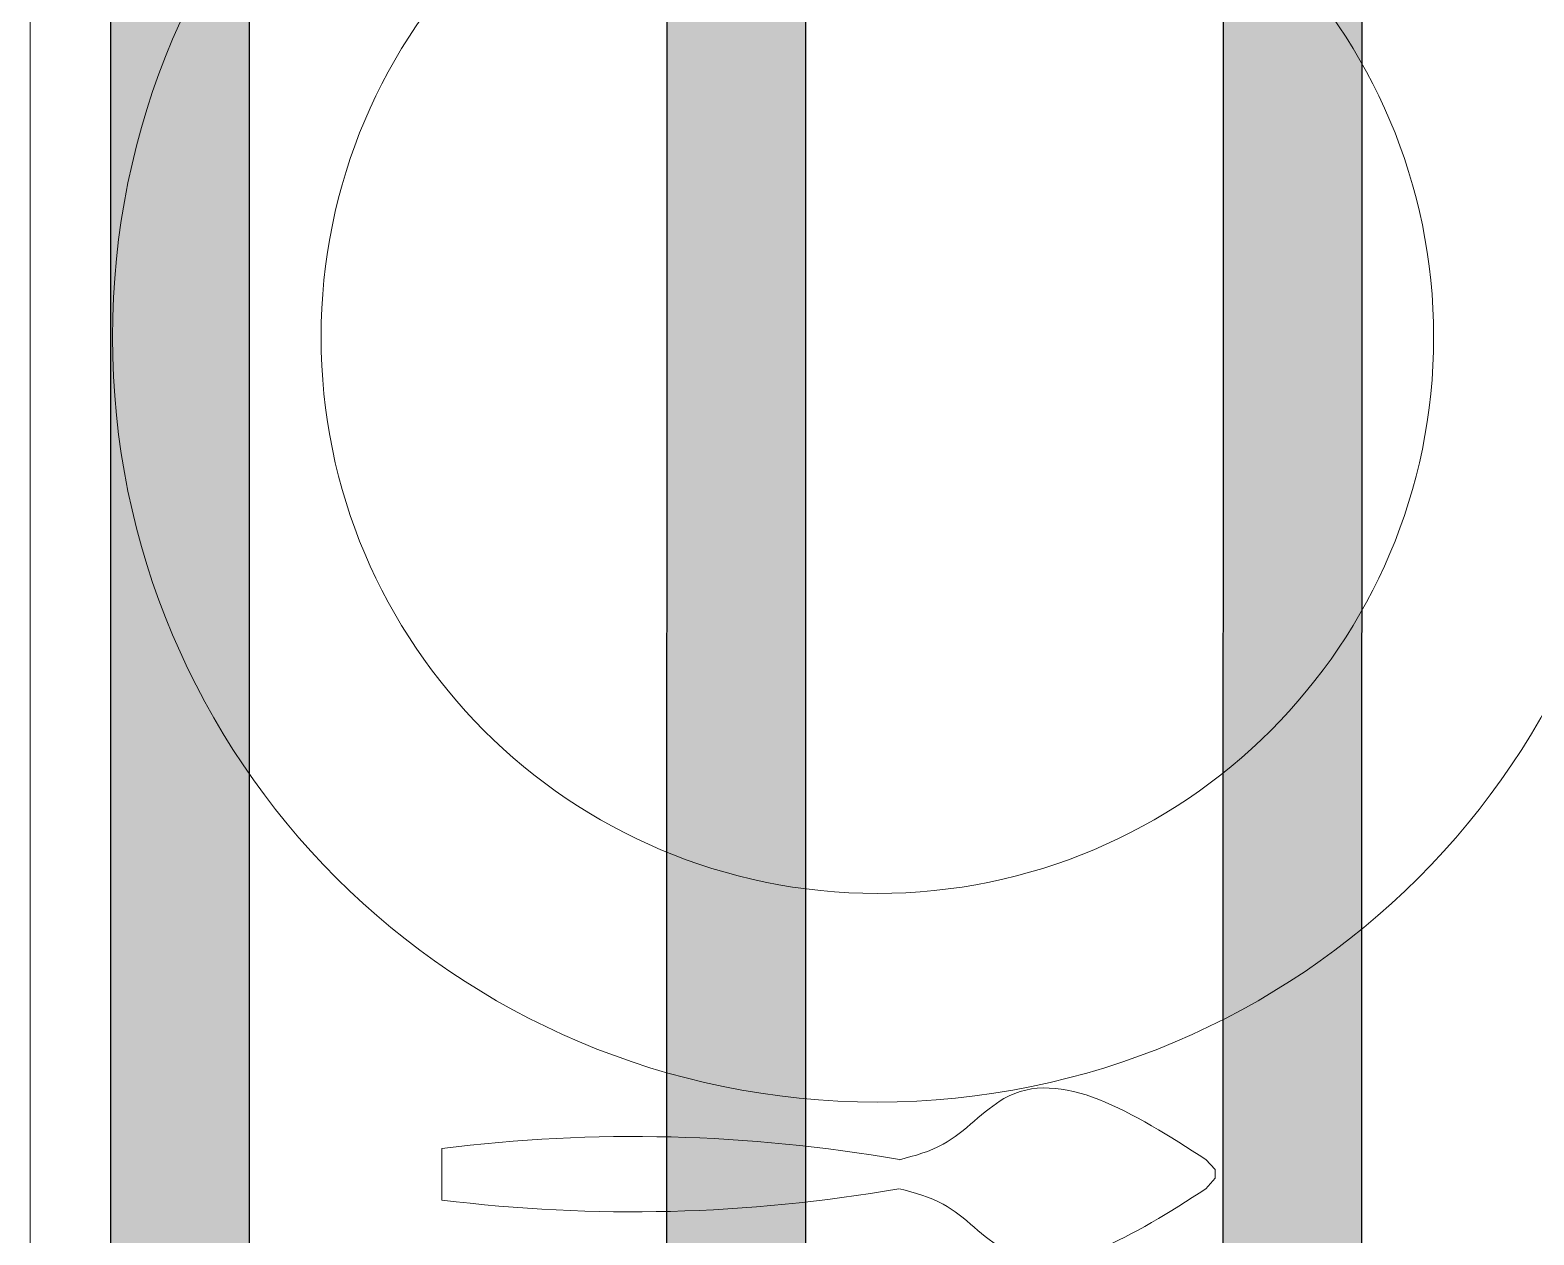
# Model space of a CAD drawing. Header units: centimetres. Extents: x 54005 to 61405, y 90310 to 94744.
# Drawn here: x 56529.79 to 56551.42, y 93144.7 to 93162.02 of the extents above; entities that cross this region are included whole.
import ezdxf

# ---------------------------------------------------------------- set-up
doc = ezdxf.new("R2010")
doc.units = ezdxf.units.CM
doc.header["$LTSCALE"] = 25
doc.layers.get('0').update_dxf_attribs({"lineweight": 0})
doc.layers.add('OC-Mutfak_Ekipman', color=252, linetype='Continuous')

# ---------------------------------------------------------------- blocks, each defined once
blk = doc.blocks.new('ekmek')
at = {"layer": 'OC-Mutfak_Ekipman'}
h = blk.add_hatch(color=256, dxfattribs=at)
h.dxf.hatch_style = 1
h.paths.add_polyline_path([(2328.854, 3788.558, 0.41423), (2327.854, 3789.558, 0.414197), (2326.854, 3788.558), (2326.842, 3692.868, 0.41423), (2327.842, 3691.868, 0.414197), (2328.842, 3692.868)])
h.paths.add_polyline_path([(2336.854, 3788.557, 0.41423), (2335.854, 3789.557, 0.414197), (2334.854, 3788.557), (2334.842, 3692.867, 0.41423), (2335.842, 3691.867, 0.414197), (2336.842, 3692.867)])
h.paths.add_polyline_path([(2344.854, 3788.557, 0.41423), (2343.854, 3789.557, 0.414197), (2342.854, 3788.557), (2342.842, 3692.867, 0.41423), (2343.842, 3691.867, 0.414197), (2344.842, 3692.867)])
h.paths.add_polyline_path([(2350.842, 3692.866, 0.41423), (2351.842, 3691.866, 0.414197), (2352.842, 3692.866), (2352.854, 3788.556, 0.41423), (2351.854, 3789.556, 0.414197), (2350.854, 3788.556)])
h.paths.add_polyline_path([(2360.854, 3788.556, 0.41423), (2359.854, 3789.556, 0.414197), (2358.854, 3788.556), (2358.842, 3692.866, 0.41423), (2359.842, 3691.866, 0.414197), (2360.842, 3692.866)])
for p, q in [((2326.854, 3788.558), (2326.842, 3692.868)), ((2328.842, 3692.868), (2328.854, 3788.558)), ((2334.854, 3788.557), (2334.842, 3692.867)), ((2336.842, 3692.867), (2336.854, 3788.557)), ((2342.854, 3788.557), (2342.842, 3692.867)), ((2344.842, 3692.867), (2344.854, 3788.557))]:
    blk.add_line(p, q, dxfattribs=at)
blk = doc.blocks.new('by')
at = {"ltscale": 30}
blk.add_line((6378.437, 2225.538, -4.505), (6378.437, 2226.279, -4.505), dxfattribs=at)
at = {"ltscale": 30, "elevation": -4.505}
blk.add_lwpolyline([(6379.358, 2199.359), (6358.358, 2199.359, -0.414214), (6353.358, 2204.359), (6353.358, 2241.359, -0.414214), (6358.358, 2246.359), (6379.358, 2246.359, -0.414214), (6384.358, 2241.359), (6384.358, 2204.359, -0.414214)], format="xyb", close=True, dxfattribs=at)
blk.add_lwpolyline([(6367.447, 2225.696), (6367.317, 2225.842), (6367.317, 2225.967), (6367.447, 2226.119)], dxfattribs=at)
at = {"ltscale": 30}
for radius in [11, 8]:
    blk.add_circle((6372.173, 2213.871, -4.505), radius, dxfattribs=at)
for centre, start, end in [((6375.692, 2204.226, -4.505), 82.9046, 99.9137), ((6375.68, 2247.589, -4.505), 260.0863, 277.1271)]:
    blk.add_arc(centre, 22.223, start, end, dxfattribs=at)
for points in [[(6371.854, 2226.117, -4.505), (6371.638, 2226.174, -4.505), (6371.066, 2226.324, -4.505), (6369.918, 2227.697, -4.505), (6368.494, 2226.788, -4.505), (6367.447, 2226.119, -4.505)], [(6371.854, 2225.699, -4.505), (6371.638, 2225.642, -4.505), (6371.066, 2225.491, -4.505), (6369.918, 2224.118, -4.505), (6368.494, 2225.027, -4.505), (6367.447, 2225.696, -4.505)]]:
    blk.add_open_spline(points, degree=3, knots=[0, 0, 0, 0, 0.665409, 1.758876, 4.792994, 4.792994, 4.792994, 4.792994], dxfattribs=at)

msp = doc.modelspace()

# ---------------------------------------------------------------- block references
msp.add_blockref('ekmek', (54204.096, 89389.788))
at = {"rotation": 180}
msp.add_blockref('by', (62914.149, 95371.481, 4.505), dxfattribs=at)

doc.saveas('drawing.dxf')
